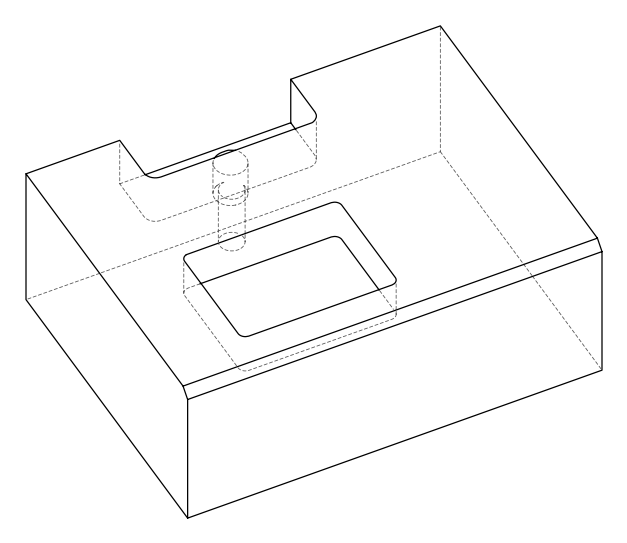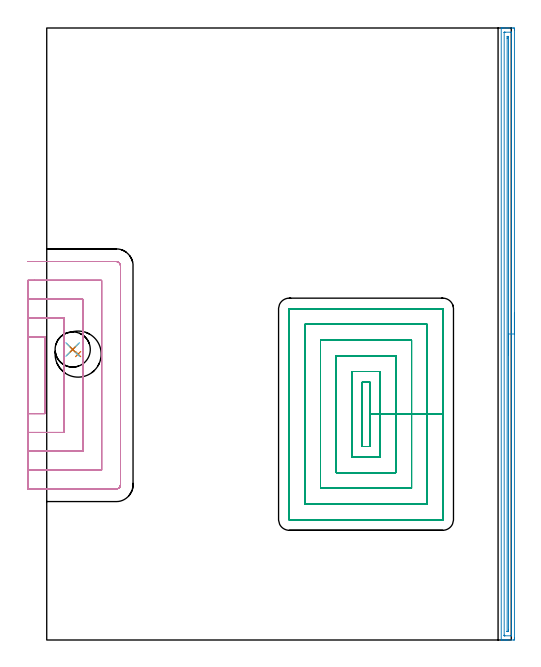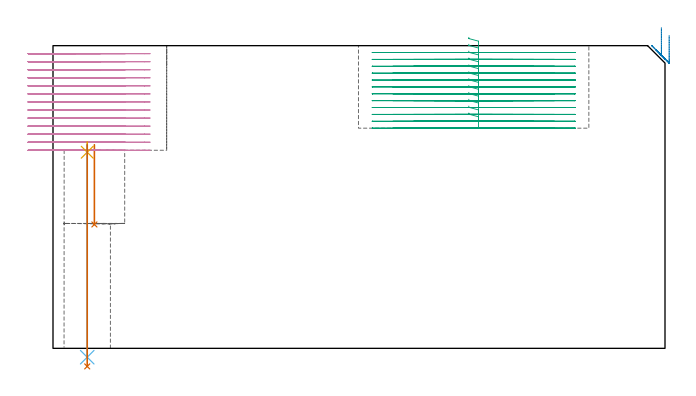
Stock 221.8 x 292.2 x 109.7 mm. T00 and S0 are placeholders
(PLAN: 7 operations, 6 tool changes, 71.4 min)
(1 INDEXABLE_INSERT_DRILL_BLIND_HOLE_FROM_SOLID | STEP1POCKET | NXT0302_015 | 0.12 min | 24517 mm3)
(2 AREA_MILL | FG_CHAMFER_SURFACE | UGT0205_001 | 7.18 min | 5805 mm3)
(3 MILL_RECTANGULAR_POCKET | POCKET_RECTANGULAR_STRAIGHT | NXT0201_013 | Follow Part, ap 2.5, ae 75% | 31.01 min | 276008 mm3)
(4 MILL_SLOT | SLOT_PARTIAL_RECTANGULAR | NXT0201_011 | Follow Part, ap 3, ae 75% | 32.41 min | 172887 mm3)
(5 SPOT_DRILL | STEP1HOLE | NXT0321_9005460120000 | 0.04 min | 0 mm3)
(6 DRILL_THROUGH_HOLE_INTO_CENTER | STEP1HOLE | NXT0301_065 | 0.32 min | 3123 mm3)
(7 DRILL_TO_ENLARGE_THROUGH_HOLE | STEP1HOLE | UGT0301_291 | 0.33 min | 7080 mm3)
(TOOL NXT0302_015 | Index. Insert Drill 22mm [880-D2200L25-03] | D22 PA176 FL66 Z2)
(TOOL UGT0205_001 | Chamfer Mill 20 x 3 x 45 deg. | D20 FL50 Z2)
(TOOL NXT0201_013 | ENDMILL 10mm | D10 FL30 Z4)
(TOOL NXT0201_011 | ENDMILL 12mm [2P460-1200-NA 1630] | D12 FL38 Z6)
(TOOL NXT0321_9005460120000 | NC Spot Drill, 142deg, 12mm, Carbide, Uncoated | D12 PA142 FL30 Z2)
(TOOL NXT0301_065 | Carbide Drill 9.4mm [860.1-0940-075A1-MM 2214] | D9.4 PA140 FL98 Z2)
(TOOL UGT0301_291 | Twist Drill 16.8 mm | D16.8 PA118 FL125 Z2)
(OP 1 INDEXABLE_INSERT_DRILL_BLIND_HOLE_FROM_SOLID)
G17 G21 G94 G90
T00 M6
G54
G17 G0 G90 X15. Y136.5 S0 M3
G43 Z119.7 H1
G94 G81 G98 Z44.9 F250. R73.8
G80
M5
M2
(OP 2 AREA_MILL)
G17 G21 G94 G90
T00 M6
G54
G17 G0 G90 X223.3 Y156.1 S1061 M3
G43 Z119.7 H0
Z113.4
G94 G1 Y156.062 Z112.528 F250.
Y155.948 Z111.663
Y155.759 Z110.812
Y155.497 Z109.98
Y155.163 Z109.174
Y154.76 Z108.4
Y154.292 Z107.664
Y153.76 Z106.972
Y153.171 Z106.329
Y152.528 Z105.74
Y151.836 Z105.208
Y151.1 Z104.74
Y150.326 Z104.337
Y149.52 Z104.003
Y148.688 Z103.741
Y147.836 Z103.552
Y146.972 Z103.438
Y146.1 Z103.4
Y0.999
X223.299 Y0.607 Z103.401
X223.294 Y0.113 Z103.403
X223.291 Y0.009 Z103.405
X222.804 Y0. Z103.892
X220.15 Z106.544
X219.585 Z107.112
X219.265 Z107.431
X218.7 Z107.996
X218.381 Z108.314
X217.358 Z109.342
X217.018 Y0.007 Z109.673
X217.003 Y0.009 Z109.688
X217. Y0.161 Z109.7
Y292.039
X217.003 Y292.192 Z109.688
X217.019 Y292.2 Z109.671
X217.358 Z109.341
X217.742 Z108.957
X218.381 Z108.314
X219.585 Z107.112
X220.15 Z106.544
X222.521 Z104.175
X222.804 Y292.197 Z103.892
X223.291 Y292.191 Z103.405
X223.294 Y292.087 Z103.403
X223.299 Y291.593 Z103.401
X223.3 Y291.092 Z103.4
Y146.1
X221.886 Z104.814
X221.885 Y2.178 Z104.815
X221.884 Y2.071 Z104.816
X221.881 Y2.019 Z104.819
X221.88 Y2.013 Z104.82
X221.864 Y2.009 Z104.836
X221.813 Y2.005 Z104.887
X221.423 Y2. Z105.277
X218.769 Y2.001 Z107.931
X218.536 Y2.006 Z108.164
X218.431 Y2.01 Z108.269
X218.421 Y2.014 Z108.279
X218.419 Y2.031 Z108.281
X218.416 Y2.077 Z108.284
X218.415 Y2.171 Z108.285
X218.414 Y2.359 Z108.286
X218.415 Y290.022 Z108.285
X218.416 Y290.129 Z108.284
X218.419 Y290.181 Z108.281
X218.42 Y290.187 Z108.28
X218.436 Y290.191 Z108.264
X218.487 Y290.195 Z108.213
X218.877 Y290.2 Z107.823
X221.531 Y290.199 Z105.169
X221.764 Y290.195 Z104.936
X221.869 Y290.19 Z104.831
X221.879 Y290.186 Z104.821
X221.881 Y290.169 Z104.819
X221.884 Y290.123 Z104.816
X221.885 Y290.029 Z104.815
X221.886 Y289.841 Z104.814
Y146.1
X220.472 Z106.228
X220.471 Y5.07 Z106.229
Y4.747
X220.466 Y4.178 Z106.234
X220.465 Y4.025 Z106.235
X220.318 Y4.008 Z106.382
X220.15 Y4.004 Z106.55
X219.974 Y4.006 Z106.726
X219.857 Y4.01 Z106.843
X219.834 Y4.016 Z106.866
X219.833 Y4.031 Z106.867
X219.83 Y4.07 Z106.87
X219.829 Y4.178 Z106.871
Y287.13
X219.83 Y287.453
X219.834 Y288.022 Z106.866
X219.835 Y288.175 Z106.865
X219.982 Y288.192 Z106.718
X220.15 Y288.196 Z106.55
X220.326 Y288.194 Z106.374
X220.443 Y288.19 Z106.257
X220.466 Y288.184 Z106.234
X220.467 Y288.169 Z106.233
X220.47 Y288.13 Z106.23
X220.471 Y288.022 Z106.229
X220.472 Y146.1 Z106.228
Y145.228 Z106.267
Y144.364 Z106.38
Y143.512 Z106.569
Y142.68 Z106.832
Y141.874 Z107.165
Y141.1 Z107.568
Y140.364 Z108.037
Y139.672 Z108.568
Y139.029 Z109.157
Y138.44 Z109.801
Y137.908 Z110.493
Y137.44 Z111.228
Y137.037 Z112.002
Y136.703 Z112.808
Y136.441 Z113.64
Y136.252 Z114.492
Y136.138 Z115.357
Y136.1 Z116.228
G0 Z119.7
M5
M2
(OP 3 MILL_RECTANGULAR_POCKET)
G17 G21 G94 G90
T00 M6
G54
G17 G0 G90 X150.7 Y93.995 S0 M3
G43 Z119.7 H0
Z112.7
G94 G1 Y92.4 Z112.272 F250.
X154.2 Z111.335
Y107.8 Z107.208
Y123.2 F500.
X150.7
Y92.4
X154.2
Y107.8
X159.2
Y128.2
X145.7
Y87.4
X159.2
Y107.8
X166.7
Y135.7
X138.2
Y79.9
X166.7
Y107.8
X174.2
Y143.2
X130.7
Y72.4
X174.2
Y107.8
X181.7
Y150.7
X123.2
Y64.9
X181.7
Y107.8
X189.2
Y158.1
X189.195 Y158.155
X189.155 Y158.195
X189.1 Y158.2
X115.8
X115.745 Y158.195
X115.705 Y158.155
X115.7 Y158.1
Y57.5
X115.705 Y57.445
X115.745 Y57.405
X115.8 Y57.4
X189.1
X189.155 Y57.405
X189.195 Y57.445
X189.2 Y57.5
Y107.8
Y108.8
G0 X150.7 Y93.995 Z110.208
G1 Y92.4 Z109.781 F250.
X154.2 Z108.843
Y107.8 Z104.717
Y123.2 F500.
X150.7
Y92.4
X154.2
Y107.8
X159.2
Y128.2
X145.7
Y87.4
X159.2
Y107.8
X166.7
Y135.7
X138.2
Y79.9
X166.7
Y107.8
X174.2
Y143.2
X130.7
Y72.4
X174.2
Y107.8
X181.7
Y150.7
X123.2
Y64.9
X181.7
Y107.8
X189.2
Y158.1
X189.195 Y158.155
X189.155 Y158.195
X189.1 Y158.2
X115.8
X115.745 Y158.195
X115.705 Y158.155
X115.7 Y158.1
Y57.5
X115.705 Y57.445
X115.745 Y57.405
X115.8 Y57.4
X189.1
X189.155 Y57.405
X189.195 Y57.445
X189.2 Y57.5
Y107.8
Y108.8
G0 X150.7 Y93.995 Z107.717
G1 Y92.4 Z107.289 F250.
X154.2 Z106.351
Y107.8 Z102.225
Y123.2 F500.
X150.7
Y92.4
X154.2
Y107.8
X159.2
Y128.2
X145.7
Y87.4
X159.2
Y107.8
X166.7
Y135.7
X138.2
Y79.9
X166.7
Y107.8
X174.2
Y143.2
X130.7
Y72.4
X174.2
Y107.8
X181.7
Y150.7
X123.2
Y64.9
X181.7
Y107.8
X189.2
Y158.1
X189.195 Y158.155
X189.155 Y158.195
X189.1 Y158.2
X115.8
X115.745 Y158.195
X115.705 Y158.155
X115.7 Y158.1
Y57.5
X115.705 Y57.445
X115.745 Y57.405
X115.8 Y57.4
X189.1
X189.155 Y57.405
X189.195 Y57.445
X189.2 Y57.5
Y107.8
Y108.8
G0 X150.7 Y93.995 Z105.225
G1 Y92.4 Z104.798 F250.
X154.2 Z103.86
Y107.8 Z99.733
Y123.2 F500.
X150.7
Y92.4
X154.2
Y107.8
X159.2
Y128.2
X145.7
Y87.4
X159.2
Y107.8
X166.7
Y135.7
X138.2
Y79.9
X166.7
Y107.8
X174.2
Y143.2
X130.7
Y72.4
X174.2
Y107.8
X181.7
Y150.7
X123.2
Y64.9
X181.7
Y107.8
X189.2
Y158.1
X189.195 Y158.155
X189.155 Y158.195
X189.1 Y158.2
X115.8
X115.745 Y158.195
X115.705 Y158.155
X115.7 Y158.1
Y57.5
X115.705 Y57.445
X115.745 Y57.405
X115.8 Y57.4
X189.1
X189.155 Y57.405
X189.195 Y57.445
X189.2 Y57.5
Y107.8
Y108.8
G0 X150.7 Y93.995 Z102.733
G1 Y92.4 Z102.306 F250.
X154.2 Z101.368
Y107.8 Z97.242
Y123.2 F500.
X150.7
Y92.4
X154.2
Y107.8
X159.2
Y128.2
X145.7
Y87.4
X159.2
Y107.8
X166.7
Y135.7
X138.2
Y79.9
X166.7
Y107.8
X174.2
Y143.2
X130.7
Y72.4
X174.2
Y107.8
X181.7
Y150.7
X123.2
Y64.9
X181.7
Y107.8
X189.2
Y158.1
X189.195 Y158.155
X189.155 Y158.195
X189.1 Y158.2
X115.8
X115.745 Y158.195
X115.705 Y158.155
X115.7 Y158.1
Y57.5
X115.705 Y57.445
X115.745 Y57.405
X115.8 Y57.4
X189.1
X189.155 Y57.405
X189.195 Y57.445
X189.2 Y57.5
Y107.8
Y108.8
G0 X150.7 Y93.995 Z100.242
G1 Y92.4 Z99.814 F250.
X154.2 Z98.876
Y107.8 Z94.75
Y123.2 F500.
X150.7
Y92.4
X154.2
Y107.8
X159.2
Y128.2
X145.7
Y87.4
X159.2
Y107.8
X166.7
Y135.7
X138.2
Y79.9
X166.7
Y107.8
X174.2
Y143.2
X130.7
Y72.4
X174.2
Y107.8
X181.7
Y150.7
X123.2
Y64.9
X181.7
Y107.8
X189.2
Y158.1
X189.195 Y158.155
X189.155 Y158.195
X189.1 Y158.2
X115.8
X115.745 Y158.195
X115.705 Y158.155
X115.7 Y158.1
Y57.5
X115.705 Y57.445
X115.745 Y57.405
X115.8 Y57.4
X189.1
X189.155 Y57.405
X189.195 Y57.445
X189.2 Y57.5
Y107.8
Y108.8
G0 X150.7 Y93.995 Z97.75
G1 Y92.4 Z97.323 F250.
X154.2 Z96.385
Y107.8 Z92.258
Y123.2 F500.
X150.7
Y92.4
X154.2
Y107.8
X159.2
Y128.2
X145.7
Y87.4
X159.2
Y107.8
X166.7
Y135.7
X138.2
Y79.9
X166.7
Y107.8
X174.2
Y143.2
X130.7
Y72.4
X174.2
Y107.8
X181.7
Y150.7
X123.2
Y64.9
X181.7
Y107.8
X189.2
Y158.1
X189.195 Y158.155
X189.155 Y158.195
X189.1 Y158.2
X115.8
X115.745 Y158.195
X115.705 Y158.155
X115.7 Y158.1
Y57.5
X115.705 Y57.445
X115.745 Y57.405
X115.8 Y57.4
X189.1
X189.155 Y57.405
X189.195 Y57.445
X189.2 Y57.5
Y107.8
Y108.8
G0 X150.7 Y93.995 Z95.258
G1 Y92.4 Z94.831 F250.
X154.2 Z93.893
Y107.8 Z89.767
Y123.2 F500.
X150.7
Y92.4
X154.2
Y107.8
X159.2
Y128.2
X145.7
Y87.4
X159.2
Y107.8
X166.7
Y135.7
X138.2
Y79.9
X166.7
Y107.8
X174.2
Y143.2
X130.7
Y72.4
X174.2
Y107.8
X181.7
Y150.7
X123.2
Y64.9
X181.7
Y107.8
X189.2
Y158.1
X189.195 Y158.155
X189.155 Y158.195
X189.1 Y158.2
X115.8
X115.745 Y158.195
X115.705 Y158.155
X115.7 Y158.1
Y57.5
X115.705 Y57.445
X115.745 Y57.405
X115.8 Y57.4
X189.1
X189.155 Y57.405
X189.195 Y57.445
X189.2 Y57.5
Y107.8
Y108.8
G0 X150.7 Y93.995 Z92.767
G1 Y92.4 Z92.339 F250.
X154.2 Z91.401
Y107.8 Z87.275
Y123.2 F500.
X150.7
Y92.4
X154.2
Y107.8
X159.2
Y128.2
X145.7
Y87.4
X159.2
Y107.8
X166.7
Y135.7
X138.2
Y79.9
X166.7
Y107.8
X174.2
Y143.2
X130.7
Y72.4
X174.2
Y107.8
X181.7
Y150.7
X123.2
Y64.9
X181.7
Y107.8
X189.2
Y158.1
X189.195 Y158.155
X189.155 Y158.195
X189.1 Y158.2
X115.8
X115.745 Y158.195
X115.705 Y158.155
X115.7 Y158.1
Y57.5
X115.705 Y57.445
X115.745 Y57.405
X115.8 Y57.4
X189.1
X189.155 Y57.405
X189.195 Y57.445
X189.2 Y57.5
Y107.8
Y108.8
G0 X150.7 Y93.995 Z90.275
G1 Y92.4 Z89.848 F250.
X154.2 Z88.91
Y107.8 Z84.783
Y123.2 F500.
X150.7
Y92.4
X154.2
Y107.8
X159.2
Y128.2
X145.7
Y87.4
X159.2
Y107.8
X166.7
Y135.7
X138.2
Y79.9
X166.7
Y107.8
X174.2
Y143.2
X130.7
Y72.4
X174.2
Y107.8
X181.7
Y150.7
X123.2
Y64.9
X181.7
Y107.8
X189.2
Y158.1
X189.195 Y158.155
X189.155 Y158.195
X189.1 Y158.2
X115.8
X115.745 Y158.195
X115.705 Y158.155
X115.7 Y158.1
Y57.5
X115.705 Y57.445
X115.745 Y57.405
X115.8 Y57.4
X189.1
X189.155 Y57.405
X189.195 Y57.445
X189.2 Y57.5
Y107.8
Y108.8
G0 X150.7 Y93.995 Z87.783
G1 Y92.4 Z87.356 F250.
X154.2 Z86.418
Y107.8 Z82.292
Y123.2 F500.
X150.7
Y92.4
X154.2
Y107.8
X159.2
Y128.2
X145.7
Y87.4
X159.2
Y107.8
X166.7
Y135.7
X138.2
Y79.9
X166.7
Y107.8
X174.2
Y143.2
X130.7
Y72.4
X174.2
Y107.8
X181.7
Y150.7
X123.2
Y64.9
X181.7
Y107.8
X189.2
Y158.1
X189.195 Y158.155
X189.155 Y158.195
X189.1 Y158.2
X115.8
X115.745 Y158.195
X115.705 Y158.155
X115.7 Y158.1
Y57.5
X115.705 Y57.445
X115.745 Y57.405
X115.8 Y57.4
X189.1
X189.155 Y57.405
X189.195 Y57.445
X189.2 Y57.5
Y107.8
Y108.8
G0 X150.7 Y93.995 Z85.292
G1 Y92.4 Z84.864 F250.
X154.2 Z83.926
Y107.8 Z79.8
Y123.2 F500.
X150.7
Y92.4
X154.2
Y107.8
X159.2
Y128.2
X145.7
Y87.4
X159.2
Y107.8
X166.7
Y135.7
X138.2
Y79.9
X166.7
Y107.8
X174.2
Y143.2
X130.7
Y72.4
X174.2
Y107.8
X181.7
Y150.7
X123.2
Y64.9
X181.7
Y107.8
X189.2
Y158.1
X189.195 Y158.155
X189.155 Y158.195
X189.1 Y158.2
X115.8
X115.745 Y158.195
X115.705 Y158.155
X115.7 Y158.1
Y57.5
X115.705 Y57.445
X115.745 Y57.405
X115.8 Y57.4
X189.1
X189.155 Y57.405
X189.195 Y57.445
X189.2 Y57.5
Y107.8
Y108.8
G0 Z119.7
M5
M2
(OP 4 MILL_SLOT)
G17 G21 G94 G90
T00 M6
G54
G17 G0 G90 X-9. Y108.1 S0 M3
G43 Z119.7 H1
Z106.785
G94 G1 X-6. F250.
X-0.8 F500.
Y144.7
X-6.
X-9. F250.
Y99.1
X-6.
X8.2 F500.
Y153.7
X-6.
X-9. F250.
Y90.1
X-6.
X17.2 F500.
Y132.013
Y135.013 F250.
Y137.986
Y140.986
Y162.7 F500.
X-6.
X-9. F250.
Y81.1
X-6.
X26.2 F500.
Y171.7
X-6.
X-9. F250.
Y72.1
X-6.
X33.2 F500.
G3 X35.2 Y74.1 R2.
G1 Y178.7
G3 X33.2 Y180.7 R2.
G1 X-6.
X-9. F250.
G0 Y108.1 Z103.869
G1 X-6.
X-0.8 F500.
Y144.7
X-6.
X-9. F250.
Y99.1
X-6.
X8.2 F500.
Y153.7
X-6.
X-9. F250.
Y90.1
X-6.
X17.2 F500.
Y132.013
Y135.013 F250.
Y137.986
Y140.986
Y162.7 F500.
X-6.
X-9. F250.
Y81.1
X-6.
X26.2 F500.
Y171.7
X-6.
X-9. F250.
Y72.1
X-6.
X33.2 F500.
G3 X35.2 Y74.1 R2.
G1 Y178.7
G3 X33.2 Y180.7 R2.
G1 X-6.
X-9. F250.
G0 Y108.1 Z100.954
G1 X-6.
X-0.8 F500.
Y144.7
X-6.
X-9. F250.
Y99.1
X-6.
X8.2 F500.
Y153.7
X-6.
X-9. F250.
Y90.1
X-6.
X17.2 F500.
Y132.013
Y135.013 F250.
Y137.984
Y140.984
Y162.7 F500.
X-6.
X-9. F250.
Y81.1
X-6.
X26.2 F500.
Y171.7
X-6.
X-9. F250.
Y72.1
X-6.
X33.2 F500.
G3 X35.2 Y74.1 R2.
G1 Y178.7
G3 X33.2 Y180.7 R2.
G1 X-6.
X-9. F250.
G0 Y108.1 Z98.038
G1 X-6.
X-0.8 F500.
Y144.7
X-6.
X-9. F250.
Y99.1
X-6.
X8.2 F500.
Y153.7
X-6.
X-9. F250.
Y90.1
X-6.
X17.2 F500.
Y132.014
Y135.014 F250.
Y137.984
Y140.984
Y162.7 F500.
X-6.
X-9. F250.
Y81.1
X-6.
X26.2 F500.
Y171.7
X-6.
X-9. F250.
Y72.1
X-6.
X33.2 F500.
G3 X35.2 Y74.1 R2.
G1 Y178.7
G3 X33.2 Y180.7 R2.
G1 X-6.
X-9. F250.
G0 Y108.1 Z95.123
G1 X-6.
X-0.8 F500.
Y144.7
X-6.
X-9. F250.
Y99.1
X-6.
X8.2 F500.
Y153.7
X-6.
X-9. F250.
Y90.1
X-6.
X17.2 F500.
Y132.014
Y135.014 F250.
Y137.986
Y140.986
Y162.7 F500.
X-6.
X-9. F250.
Y81.1
X-6.
X26.2 F500.
Y171.7
X-6.
X-9. F250.
Y72.1
X-6.
X33.2 F500.
G3 X35.2 Y74.1 R2.
G1 Y178.7
G3 X33.2 Y180.7 R2.
G1 X-6.
X-9. F250.
G0 Y108.1 Z92.208
G1 X-6.
X-0.8 F500.
Y144.7
X-6.
X-9. F250.
Y99.1
X-6.
X8.2 F500.
Y153.7
X-6.
X-9. F250.
Y90.1
X-6.
X17.2 F500.
Y132.013
Y135.013 F250.
Y137.984
Y140.984
Y162.7 F500.
X-6.
X-9. F250.
Y81.1
X-6.
X26.2 F500.
Y171.7
X-6.
X-9. F250.
Y72.1
X-6.
X33.2 F500.
G3 X35.2 Y74.1 R2.
G1 Y178.7
G3 X33.2 Y180.7 R2.
G1 X-6.
X-9. F250.
G0 Y108.1 Z89.292
G1 X-6.
X-0.8 F500.
Y144.7
X-6.
X-9. F250.
Y99.1
X-6.
X8.2 F500.
Y153.7
X-6.
X-9. F250.
Y90.1
X-6.
X17.2 F500.
Y132.013
Y135.013 F250.
Y137.984
Y140.984
Y162.7 F500.
X-6.
X-9. F250.
Y81.1
X-6.
X26.2 F500.
Y171.7
X-6.
X-9. F250.
Y72.1
X-6.
X33.2 F500.
G3 X35.2 Y74.1 R2.
G1 Y178.7
G3 X33.2 Y180.7 R2.
G1 X-6.
X-9. F250.
G0 Y108.1 Z86.377
G1 X-6.
X-0.8 F500.
Y144.7
X-6.
X-9. F250.
Y99.1
X-6.
X8.2 F500.
Y153.7
X-6.
X-9. F250.
Y90.1
X-6.
X17.2 F500.
Y132.013
Y135.013 F250.
Y137.986
Y140.986
Y162.7 F500.
X-6.
X-9. F250.
Y81.1
X-6.
X26.2 F500.
Y171.7
X-6.
X-9. F250.
Y72.1
X-6.
X33.2 F500.
G3 X35.2 Y74.1 R2.
G1 Y178.7
G3 X33.2 Y180.7 R2.
G1 X-6.
X-9. F250.
G0 Y108.1 Z83.462
G1 X-6.
X-0.8 F500.
Y144.7
X-6.
X-9. F250.
Y99.1
X-6.
X8.2 F500.
Y153.7
X-6.
X-9. F250.
Y90.1
X-6.
X17.2 F500.
Y132.013
Y135.013 F250.
Y137.984
Y140.984
Y162.7 F500.
X-6.
X-9. F250.
Y81.1
X-6.
X26.2 F500.
Y171.7
X-6.
X-9. F250.
Y72.1
X-6.
X33.2 F500.
G3 X35.2 Y74.1 R2.
G1 Y178.7
G3 X33.2 Y180.7 R2.
G1 X-6.
X-9. F250.
G0 Y108.1 Z80.546
G1 X-6.
X-0.8 F500.
Y144.7
X-6.
X-9. F250.
Y99.1
X-6.
X8.2 F500.
Y153.7
X-6.
X-9. F250.
Y90.1
X-6.
X17.2 F500.
Y132.013
Y135.013 F250.
Y137.984
Y140.984
Y162.7 F500.
X-6.
X-9. F250.
Y81.1
X-6.
X26.2 F500.
Y171.7
X-6.
X-9. F250.
Y72.1
X-6.
X33.2 F500.
G3 X35.2 Y74.1 R2.
G1 Y178.7
G3 X33.2 Y180.7 R2.
G1 X-6.
X-9. F250.
G0 Y108.1 Z77.631
G1 X-6.
X-0.8 F500.
Y144.7
X-6.
X-9. F250.
Y99.1
X-6.
X8.2 F500.
Y153.7
X-6.
X-9. F250.
Y90.1
X-6.
X17.2 F500.
Y132.013
Y135.013 F250.
Y137.986
Y140.986
Y162.7 F500.
X-6.
X-9. F250.
Y81.1
X-6.
X26.2 F500.
Y171.7
X-6.
X-9. F250.
Y72.1
X-6.
X33.2 F500.
G3 X35.2 Y74.1 R2.
G1 Y178.7
G3 X33.2 Y180.7 R2.
G1 X-6.
X-9. F250.
G0 Y108.1 Z74.715
G1 X-6.
X-0.8 F500.
Y144.7
X-6.
X-9. F250.
Y99.1
X-6.
X8.2 F500.
Y153.7
X-6.
X-9. F250.
Y90.1
X-6.
X17.2 F500.
Y132.013
Y135.013 F250.
Y137.986
Y140.986
Y162.7 F500.
X-6.
X-9. F250.
Y81.1
X-6.
X26.2 F500.
Y171.7
X-6.
X-9. F250.
Y72.1
X-6.
X33.2 F500.
G3 X35.2 Y74.1 R2.
G1 Y178.7
G3 X33.2 Y180.7 R2.
G1 X-6.
X-9. F250.
G0 Y108.1 Z71.8
G1 X-6.
X-0.8 F500.
Y144.7
X-6.
X-9. F250.
Y99.1
X-6.
X8.2 F500.
Y153.7
X-6.
X-9. F250.
Y90.1
X-6.
X17.2 F500.
Y132.013
Y135.013 F250.
Y137.984
Y140.984
Y162.7 F500.
X-6.
X-9. F250.
Y81.1
X-6.
X26.2 F500.
Y171.7
X-6.
X-9. F250.
Y72.1
X-6.
X33.2 F500.
G3 X35.2 Y74.1 R2.
G1 Y178.7
G3 X33.2 Y180.7 R2.
G1 X-6.
X-9. F250.
G0 Z119.7
M5
M2
(OP 5 SPOT_DRILL)
G17 G21 G94 G90
T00 M6
G54
G17 G0 G90 X12.4 Y138.7 S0 M3
G43 Z119.7 H0
G94 G81 G98 Z71.077 F250. R74.8
G80
M5
M2
(OP 6 DRILL_THROUGH_HOLE_INTO_CENTER)
G17 G21 G94 G90
T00 M6
G54
G17 G0 G90 X12.4 Y138.7 S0 M3
G43 Z119.7 H1
G94 G73 G98 Z-3.211 F250. Q9.376 R73.8
G80
M5
M2
(OP 7 DRILL_TO_ENLARGE_THROUGH_HOLE)
G17 G21 G94 G90
T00 M6
G54
G17 G0 G90 X12.4 Y138.7 S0 M3
G43 Z119.7 H0
G94 G73 G98 Z-6.547 F250. Q15.669 R73.8
G80
M5
M2
